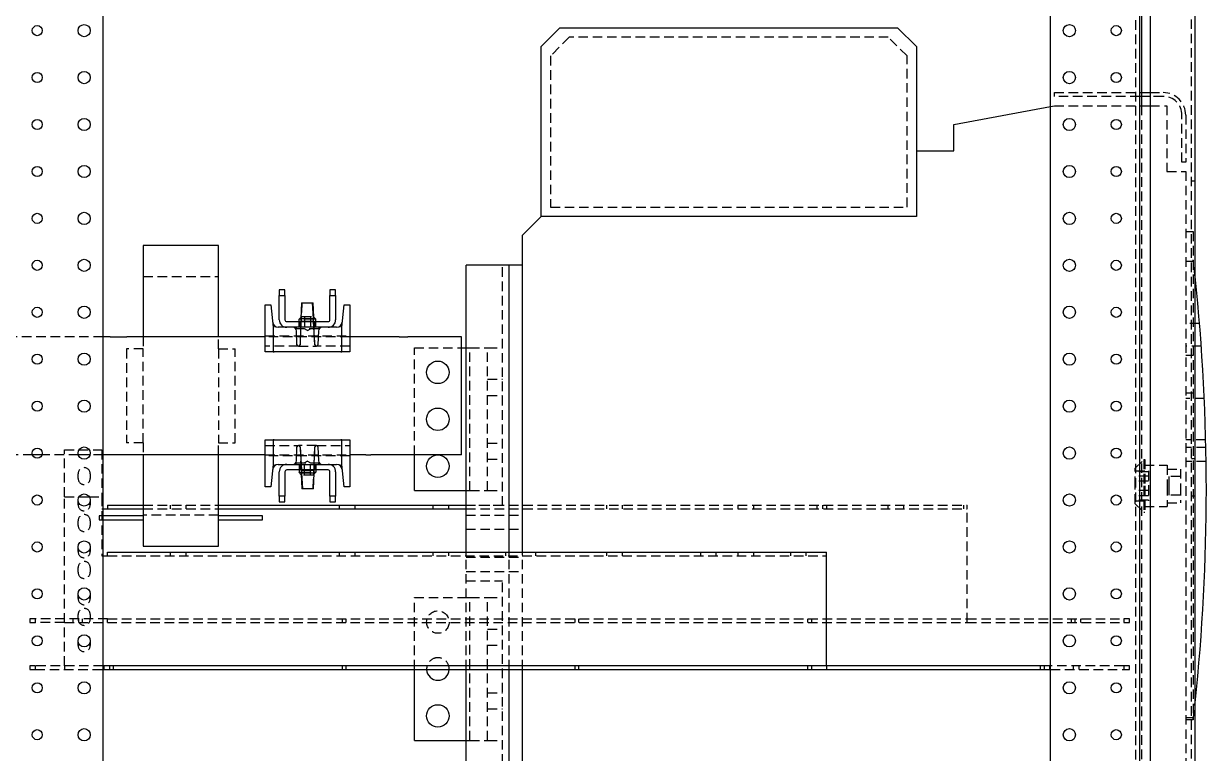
# Model space of a CAD drawing. Header units: millimetres. Extents: x -116965 to 323937, y 291661 to 566926.
# Drawn here: x -13922.2 to -13528.3, y 326239.2 to 326482.1 of the extents above; entities that cross this region are included whole.
import ezdxf

# ---------------------------------------------------------------- set-up
doc = ezdxf.new("R2010")
doc.units = ezdxf.units.MM
doc.linetypes.add('HIDDEN2', pattern=[4.7625, 3.175, -1.5875])
doc.layers.add('ALPHA', color=255, linetype='Continuous')
doc.layers.add('Pointille_Court', color=40, linetype='HIDDEN2', lineweight=25)

msp = doc.modelspace()

# ---------------------------------------------------------------- linework, layer by layer
at = {"layer": 'ALPHA'}
for p, q in [((-13895.777225, 326690.706516), (-13895.777225, 326065.706516)), ((-13580.152225, 326065.706516), (-13580.152225, 326690.706516)), ((-13550.464725, 326065.706516), (-13550.464725, 326690.706516)), ((-13549.839725, 326515.081516), (-13549.839725, 326459.144016)), ((-13547.027225, 326516.331516), (-13547.027225, 326145.706516)), ((-13532.027225, 326145.706516), (-13532.027225, 326516.331516)), ((-13749.839725, 326474.456516), (-13743.589725, 326480.706516)), ((-13743.589725, 326480.706516), (-13631.089725, 326480.706516)), ((-13631.089725, 326480.706516), (-13624.839725, 326474.456516)), ((-13749.839725, 326417.894016), (-13749.839725, 326474.456516)), ((-13624.839725, 326474.456516), (-13624.839725, 326417.894016)), ((-13550.464725, 326459.144016), (-13547.027225, 326459.144016)), ((-13547.027225, 326457.894016), (-13550.464725, 326457.894016)), ((-13549.839725, 326457.894016), (-13549.839725, 326454.769016)), ((-13612.339725, 326448.519016), (-13580.152225, 326454.535371)), ((-13550.464725, 326454.769016), (-13547.027225, 326454.769016)), ((-13612.339725, 326439.769016), (-13612.339725, 326448.519016)), ((-13624.839725, 326439.769016), (-13612.339725, 326439.769016)), ((-13756.089725, 326411.644016), (-13749.839725, 326417.894016)), ((-13624.839725, 326417.894016), (-13749.839725, 326417.894016)), ((-13756.089725, 326401.644016), (-13756.089725, 326411.644016)), ((-13857.339725, 326408.206516), (-13882.339725, 326408.206516)), ((-13882.339725, 326408.206516), (-13882.339725, 326377.894016)), ((-13857.339725, 326377.894016), (-13857.339725, 326408.206516)), ((-13774.839725, 326306.175266), (-13774.839725, 326401.644016)), ((-13760.464725, 326401.644016), (-13774.839725, 326401.644016)), ((-13760.464725, 326306.175266), (-13760.464725, 326401.644016)), ((-13756.089725, 326401.644016), (-13760.464725, 326401.644016)), ((-13756.089725, 326306.175266), (-13756.089725, 326401.644016)), ((-13835.152225, 326393.519016), (-13837.027225, 326393.519016)), ((-13837.027225, 326393.519016), (-13837.027225, 326391.644016)), ((-13837.027225, 326383.519016), (-13837.027225, 326391.644016)), ((-13837.027225, 326391.644016), (-13835.152225, 326391.644016)), ((-13835.152225, 326391.644016), (-13835.152225, 326393.519016)), ((-13835.152225, 326391.644016), (-13835.152225, 326383.519016)), ((-13820.152225, 326393.519016), (-13820.152225, 326391.644016)), ((-13818.277225, 326393.519016), (-13820.152225, 326393.519016)), ((-13820.152225, 326391.644016), (-13818.277225, 326391.644016)), ((-13820.152225, 326383.519016), (-13820.152225, 326391.644016)), ((-13818.277225, 326391.644016), (-13818.277225, 326393.519016)), ((-13818.277225, 326391.644016), (-13818.277225, 326383.519016)), ((-13841.714725, 326372.894016), (-13841.714725, 326388.519016)), ((-13841.714725, 326388.519016), (-13839.839725, 326388.519016)), ((-13839.839725, 326388.519016), (-13839.051443, 326381.019016)), ((-13829.646762, 326389.144016), (-13829.829168, 326383.956516)), ((-13829.646762, 326389.144016), (-13825.960208, 326389.144016)), ((-13825.960208, 326389.144016), (-13825.777225, 326389.144016)), ((-13825.668632, 326383.956516), (-13825.960208, 326389.144016)), ((-13825.568418, 326384.341459), (-13825.777225, 326389.144016)), ((-13816.253007, 326381.019016), (-13815.464725, 326388.519016)), ((-13815.464725, 326388.519016), (-13813.589725, 326388.519016)), ((-13813.589725, 326388.519016), (-13813.589725, 326372.894016)), ((-13834.527225, 326382.894016), (-13820.777225, 326382.894016)), ((-13829.818533, 326384.258958), (-13830.402225, 326383.675266)), ((-13830.402225, 326382.894016), (-13830.402225, 326383.675266)), ((-13829.839057, 326383.675266), (-13830.402225, 326383.675266)), ((-13829.862133, 326383.019016), (-13829.866528, 326382.894016)), ((-13829.829168, 326383.956516), (-13829.862133, 326383.019016)), ((-13829.862133, 326383.019016), (-13825.615937, 326383.019016)), ((-13829.829168, 326383.956516), (-13825.668632, 326383.956516)), ((-13825.697525, 326384.470566), (-13824.902225, 326383.675266)), ((-13825.615937, 326383.019016), (-13825.668632, 326383.956516)), ((-13824.902225, 326383.675266), (-13825.652823, 326383.675266)), ((-13825.608911, 326382.894016), (-13825.615937, 326383.019016)), ((-13824.902225, 326382.894016), (-13824.902225, 326383.675266)), ((-13839.051443, 326381.019016), (-13839.052225, 326381.019016)), ((-13839.052225, 326381.019016), (-13839.052225, 326372.894016)), ((-13838.739725, 326381.019016), (-13839.051443, 326381.019016)), ((-13834.527225, 326381.019016), (-13837.363186, 326381.019016)), ((-13820.777225, 326381.019016), (-13834.527225, 326381.019016)), ((-13831.155523, 326375.221407), (-13831.315852, 326379.812641)), ((-13829.932458, 326381.019016), (-13830.136322, 326375.221294)), ((-13825.177094, 326375.21146), (-13825.503522, 326381.019016)), ((-13823.988598, 326379.812641), (-13824.148927, 326375.221407)), ((-13817.941264, 326381.019016), (-13820.777225, 326381.019016)), ((-13816.253007, 326381.019016), (-13816.564725, 326381.019016)), ((-13816.252225, 326381.019016), (-13816.253007, 326381.019016)), ((-13816.252225, 326372.894016), (-13816.252225, 326381.019016)), ((-13893.377953, 326377.894016), (-13895.777225, 326377.894016)), ((-13893.377953, 326377.894016), (-13887.853681, 326377.894016)), ((-13841.714725, 326377.894016), (-13887.853681, 326377.894016)), ((-13808.272791, 326377.894016), (-13813.589725, 326377.894016)), ((-13806.516822, 326377.894016), (-13808.272791, 326377.894016)), ((-13797.167681, 326377.894016), (-13806.516822, 326377.894016)), ((-13797.167681, 326377.894016), (-13794.241067, 326377.894016)), ((-13776.402225, 326377.894016), (-13794.241067, 326377.894016)), ((-13776.402225, 326338.519016), (-13776.402225, 326377.894016)), ((-13839.052225, 326372.894016), (-13841.714725, 326372.894016)), ((-13839.052225, 326372.894016), (-13838.739725, 326372.894016)), ((-13816.564725, 326372.894016), (-13838.739725, 326372.894016)), ((-13830.604782, 326374.769016), (-13830.687058, 326374.769016)), ((-13824.617392, 326374.769016), (-13824.709082, 326374.769016)), ((-13816.564725, 326372.894016), (-13816.252225, 326372.894016)), ((-13813.589725, 326372.894016), (-13816.252225, 326372.894016)), ((-13776.402225, 326374.144016), (-13774.839725, 326374.144016)), ((-13841.714725, 326343.519016), (-13839.052225, 326343.519016)), ((-13841.714725, 326327.894016), (-13841.714725, 326343.519016)), ((-13839.052225, 326343.519016), (-13839.052225, 326335.394016)), ((-13838.739725, 326343.519016), (-13839.052225, 326343.519016)), ((-13838.739725, 326343.519016), (-13816.564725, 326343.519016)), ((-13816.252225, 326343.519016), (-13816.564725, 326343.519016)), ((-13816.252225, 326343.519016), (-13813.589725, 326343.519016)), ((-13816.252225, 326335.394016), (-13816.252225, 326343.519016)), ((-13813.589725, 326343.519016), (-13813.589725, 326327.894016)), ((-13831.315852, 326336.600392), (-13831.155523, 326341.191625)), ((-13830.687058, 326341.644016), (-13830.595368, 326341.644016)), ((-13830.127356, 326341.201572), (-13829.800928, 326335.394016)), ((-13825.371992, 326335.394016), (-13825.168128, 326341.191738)), ((-13824.699668, 326341.644016), (-13824.617392, 326341.644016)), ((-13824.148927, 326341.191625), (-13823.988598, 326336.600392)), ((-13916.084733, 326338.519016), (-13919.219717, 326338.519016)), ((-13900.094519, 326338.519016), (-13903.959931, 326338.519016)), ((-13893.377953, 326338.519016), (-13895.777225, 326338.519016)), ((-13887.853681, 326338.519016), (-13893.377953, 326338.519016)), ((-13841.714725, 326338.519016), (-13887.853681, 326338.519016)), ((-13882.339725, 326338.519016), (-13882.339725, 326308.206516)), ((-13857.339725, 326308.206516), (-13857.339725, 326338.519016)), ((-13808.272791, 326338.519016), (-13813.589725, 326338.519016)), ((-13808.272791, 326338.519016), (-13806.516822, 326338.519016)), ((-13797.167681, 326338.519016), (-13806.516822, 326338.519016)), ((-13794.241067, 326338.519016), (-13797.167681, 326338.519016)), ((-13776.402225, 326338.519016), (-13794.241067, 326338.519016)), ((-13792.027225, 326326.644016), (-13792.027225, 326338.519016)), ((-13839.051443, 326335.394016), (-13839.839725, 326327.894016)), ((-13839.052225, 326335.394016), (-13839.051443, 326335.394016)), ((-13839.051443, 326335.394016), (-13838.739725, 326335.394016)), ((-13837.363186, 326335.394016), (-13834.527225, 326335.394016)), ((-13837.027225, 326324.769016), (-13837.027225, 326332.894016)), ((-13835.152225, 326332.894016), (-13835.152225, 326324.769016)), ((-13834.527225, 326335.394016), (-13820.777225, 326335.394016)), ((-13820.777225, 326333.519016), (-13834.527225, 326333.519016)), ((-13830.402225, 326333.519016), (-13830.402225, 326332.737766)), ((-13829.606925, 326331.942466), (-13830.402225, 326332.737766)), ((-13830.402225, 326332.737766), (-13829.651627, 326332.737766)), ((-13829.736032, 326332.071573), (-13829.527225, 326327.269016)), ((-13829.695539, 326333.519016), (-13829.688513, 326333.394016)), ((-13825.442317, 326333.394016), (-13829.688513, 326333.394016)), ((-13829.688513, 326333.394016), (-13829.635818, 326332.456516)), ((-13825.475282, 326332.456516), (-13829.635818, 326332.456516)), ((-13829.635818, 326332.456516), (-13829.344242, 326327.269016)), ((-13825.657688, 326327.269016), (-13825.475282, 326332.456516)), ((-13825.485917, 326332.154075), (-13824.902225, 326332.737766)), ((-13825.475282, 326332.456516), (-13825.442317, 326333.394016)), ((-13825.465392, 326332.737766), (-13824.902225, 326332.737766)), ((-13825.442317, 326333.394016), (-13825.437922, 326333.519016)), ((-13824.902225, 326333.519016), (-13824.902225, 326332.737766)), ((-13820.777225, 326335.394016), (-13817.941264, 326335.394016)), ((-13820.152225, 326324.769016), (-13820.152225, 326332.894016)), ((-13818.277225, 326332.894016), (-13818.277225, 326324.769016)), ((-13816.564725, 326335.394016), (-13816.253007, 326335.394016)), ((-13815.464725, 326327.894016), (-13816.253007, 326335.394016)), ((-13816.253007, 326335.394016), (-13816.252225, 326335.394016)), ((-13839.839725, 326327.894016), (-13841.714725, 326327.894016)), ((-13813.589725, 326327.894016), (-13815.464725, 326327.894016)), ((-13903.738858, 326324.612766), (-13900.315592, 326324.612766)), ((-13837.027225, 326324.769016), (-13837.027225, 326322.894016)), ((-13835.152225, 326324.769016), (-13837.027225, 326324.769016)), ((-13835.152225, 326322.894016), (-13835.152225, 326324.769016)), ((-13829.344242, 326327.269016), (-13829.527225, 326327.269016)), ((-13825.657688, 326327.269016), (-13829.344242, 326327.269016)), ((-13818.277225, 326324.769016), (-13820.152225, 326324.769016)), ((-13820.152225, 326324.769016), (-13820.152225, 326322.894016)), ((-13818.277225, 326322.894016), (-13818.277225, 326324.769016)), ((-13792.027225, 326326.644016), (-13774.839725, 326326.644016)), ((-13895.777225, 326320.550266), (-13894.214725, 326320.550266)), ((-13894.214725, 326321.800266), (-13882.339725, 326321.800266)), ((-13894.214725, 326321.800266), (-13894.214725, 326320.550266)), ((-13894.214725, 326320.550266), (-13882.339725, 326320.550266)), ((-13857.339725, 326321.800266), (-13774.839725, 326321.800266)), ((-13857.339725, 326320.550266), (-13774.839725, 326320.550266)), ((-13837.027225, 326322.894016), (-13835.152225, 326322.894016)), ((-13820.152225, 326322.894016), (-13818.277225, 326322.894016)), ((-13882.339725, 326318.206516), (-13895.777225, 326318.206516)), ((-13895.777225, 326316.956516), (-13882.339725, 326316.956516)), ((-13842.652225, 326318.206516), (-13857.339725, 326318.206516)), ((-13857.339725, 326316.956516), (-13842.652225, 326316.956516)), ((-13842.652225, 326316.956516), (-13842.652225, 326318.206516)), ((-13882.339725, 326308.206516), (-13857.339725, 326308.206516)), ((-13895.777225, 326304.925266), (-13894.214725, 326304.925266)), ((-13894.214725, 326304.925266), (-13894.214725, 326306.175266)), ((-13894.214725, 326306.175266), (-13654.839725, 326306.175266)), ((-13654.839725, 326268.362766), (-13654.839725, 326306.175266)), ((-13580.152225, 326268.362766), (-13895.777225, 326268.362766)), ((-13895.777225, 326267.112766), (-13580.152225, 326267.112766)), ((-13792.027225, 326243.519016), (-13792.027225, 326267.112766)), ((-13774.839725, 326216.644016), (-13774.839725, 326267.112766)), ((-13760.464725, 326216.644016), (-13760.464725, 326267.112766)), ((-13756.089725, 326216.644016), (-13756.089725, 326267.112766)), ((-13792.027225, 326243.519016), (-13774.839725, 326243.519016))]:
    msp.add_line(p, q, dxfattribs=at)
for centre, radius in [((-13917.652225, 326479.769016), 1.6875), ((-13902.027225, 326479.769016), 2.03125), ((-13573.902225, 326479.769016), 2.03125), ((-13558.277225, 326479.769016), 1.6875), ((-13917.652225, 326464.144016), 1.6875), ((-13902.027225, 326464.144016), 2.03125), ((-13573.902225, 326464.144016), 2.03125), ((-13558.277225, 326464.144016), 1.6875), ((-13917.652225, 326448.519016), 1.6875), ((-13902.027225, 326448.519016), 2.03125), ((-13573.902225, 326448.519016), 2.03125), ((-13558.277225, 326448.519016), 1.6875), ((-13917.652225, 326432.894016), 1.6875), ((-13902.027225, 326432.894016), 2.03125), ((-13573.902225, 326432.894016), 2.03125), ((-13558.277225, 326432.894016), 1.6875), ((-13917.652225, 326417.269016), 1.6875), ((-13902.027225, 326417.269016), 2.03125), ((-13573.902225, 326417.269016), 2.03125), ((-13558.277225, 326417.269016), 1.6875), ((-13917.652225, 326401.644016), 1.6875), ((-13902.027225, 326401.644016), 2.03125), ((-13573.902225, 326401.644016), 2.03125), ((-13558.277225, 326401.644016), 1.6875), ((-13917.652225, 326386.019016), 1.6875), ((-13902.027225, 326386.019016), 2.03125), ((-13573.902225, 326386.019016), 2.03125), ((-13558.277225, 326386.019016), 1.6875), ((-13917.652225, 326370.394016), 1.6875), ((-13902.027225, 326370.394016), 2.03125), ((-13573.902225, 326370.394016), 2.03125), ((-13558.277225, 326370.394016), 1.6875), ((-13784.214725, 326366.019016), 3.75), ((-13917.652225, 326354.769016), 1.6875), ((-13902.027225, 326354.769016), 2.03125), ((-13573.902225, 326354.769016), 2.03125), ((-13558.277225, 326354.769016), 1.6875), ((-13784.214725, 326350.394016), 3.75), ((-13917.652225, 326339.144016), 1.6875), ((-13902.027225, 326339.144016), 2.03125), ((-13573.902225, 326339.144016), 2.03125), ((-13558.277225, 326339.144016), 1.6875), ((-13784.214725, 326334.769016), 3.75), ((-13917.652225, 326323.519016), 1.6875), ((-13902.027225, 326323.519016), 2.03125), ((-13573.902225, 326323.519016), 2.03125), ((-13558.277225, 326323.519016), 1.6875), ((-13917.652225, 326307.894016), 1.6875), ((-13902.027225, 326307.894016), 2.03125), ((-13573.902225, 326307.894016), 2.03125), ((-13558.277225, 326307.894016), 1.6875), ((-13917.652225, 326292.269016), 1.6875), ((-13902.027225, 326292.269016), 2.03125), ((-13573.902225, 326292.269016), 2.03125), ((-13558.277225, 326292.269016), 1.6875), ((-13917.652225, 326276.644016), 1.6875), ((-13902.027225, 326276.644016), 2.03125), ((-13573.902225, 326276.644016), 2.03125), ((-13558.277225, 326276.644016), 1.6875), ((-13917.652225, 326261.019016), 1.6875), ((-13902.027225, 326261.019016), 2.03125), ((-13573.902225, 326261.019016), 2.03125), ((-13558.277225, 326261.019016), 1.6875), ((-13784.214725, 326251.644016), 3.75), ((-13917.652225, 326245.394016), 1.6875), ((-13902.027225, 326245.394016), 2.03125), ((-13573.902225, 326245.394016), 2.03125), ((-13558.277225, 326245.394016), 1.6875)]:
    msp.add_circle(centre, radius, dxfattribs=at)
for centre, radius, start, end in [((-14200.3866, 326326.956516), 672.109375, 353.944703388, 6.055296612), ((-13834.527225, 326383.519016), 2.5, 180, 270), ((-13834.527225, 326383.519016), 0.625, 180, 270), ((-13820.777225, 326383.519016), 0.625, 270, 0), ((-13820.777225, 326383.519016), 2.5, 270, 0), ((-13837.363186, 326382.894016), 1.875, 186, 270), ((-13832.565091, 326379.769016), 1.25, 2, 90), ((-13822.739359, 326379.769016), 1.25, 90, 178), ((-13817.941264, 326382.894016), 1.875, 270, 354), ((-13830.687058, 326375.237766), 0.46875, 182, 270), ((-13830.604782, 326375.237766), 0.46875, 270, 357.98615763), ((-13824.709082, 326375.237766), 0.46875, 183.21706885, 270), ((-13824.617392, 326375.237766), 0.46875, 270, 358), ((-13830.687058, 326341.175266), 0.46875, 90, 178), ((-13830.595368, 326341.175266), 0.46875, 3.21706885, 90), ((-13824.699668, 326341.175266), 0.46875, 90, 177.98615763), ((-13824.617392, 326341.175266), 0.46875, 2, 90), ((-13832.565091, 326336.644016), 1.25, 270, 358), ((-13822.739359, 326336.644016), 1.25, 182, 270), ((-13837.363186, 326333.519016), 1.875, 90, 174), ((-13834.527225, 326332.894016), 2.5, 90, 180), ((-13834.527225, 326332.894016), 0.625, 90, 180), ((-13820.777225, 326332.894016), 2.5, 0, 90), ((-13820.777225, 326332.894016), 0.625, 0, 90), ((-13817.941264, 326333.519016), 1.875, 6, 90), ((-13784.214725, 326267.269016), 3.75, 182.38801546, 357.61198454)]:
    msp.add_arc(centre, radius, start, end, dxfattribs=at)
at = {"layer": 'Pointille_Court'}
for p, q in [((-13551.714725, 326065.706516), (-13551.714725, 326690.706516)), ((-13533.277225, 326146.956516), (-13533.277225, 326515.081516)), ((-13740.464725, 326477.581516), (-13746.714725, 326471.331516)), ((-13634.214725, 326477.581516), (-13740.464725, 326477.581516)), ((-13627.964725, 326471.331516), (-13634.214725, 326477.581516)), ((-13746.714725, 326471.331516), (-13746.714725, 326421.019016)), ((-13627.964725, 326421.019016), (-13627.964725, 326471.331516)), ((-13578.902225, 326459.144016), (-13550.464725, 326459.144016)), ((-13578.902225, 326457.894016), (-13578.902225, 326459.144016)), ((-13550.464725, 326457.894016), (-13578.902225, 326457.894016)), ((-13549.839725, 326459.144016), (-13549.839725, 326457.894016)), ((-13547.027225, 326459.144016), (-13542.652225, 326459.144016)), ((-13542.652225, 326457.894016), (-13547.027225, 326457.894016)), ((-13580.152225, 326454.535371), (-13578.902225, 326454.769016)), ((-13578.902225, 326454.769016), (-13550.464725, 326454.769016)), ((-13549.839725, 326454.769016), (-13549.839725, 326206.331516)), ((-13547.027225, 326454.769016), (-13541.402225, 326454.769016)), ((-13541.402225, 326454.769016), (-13541.402225, 326432.894016)), ((-13536.402225, 326436.019016), (-13536.402225, 326451.644016)), ((-13535.152225, 326451.644016), (-13535.152225, 326436.019016)), ((-13535.152225, 326436.019016), (-13536.402225, 326436.019016)), ((-13541.402225, 326432.894016), (-13535.152225, 326432.894016)), ((-13535.152225, 326432.894016), (-13535.152225, 326206.331516)), ((-13533.277225, 326429.769016), (-13532.027225, 326429.769016)), ((-13746.714725, 326421.019016), (-13627.964725, 326421.019016)), ((-13535.152225, 326412.894016), (-13532.652225, 326412.894016)), ((-13532.652225, 326412.894016), (-13532.652225, 326250.394016)), ((-13532.580859, 326402.894016), (-13535.152225, 326402.894016)), ((-13762.652225, 326321.644016), (-13762.652225, 326401.644016)), ((-13882.339725, 326397.894016), (-13857.339725, 326397.894016)), ((-13829.527225, 326389.144016), (-13830.13273, 326375.217405)), ((-13830.464725, 326381.019016), (-13830.464725, 326382.894016)), ((-13830.402225, 326381.019016), (-13830.402225, 326382.894016)), ((-13830.245975, 326381.019016), (-13830.245975, 326382.894016)), ((-13829.866528, 326382.894016), (-13829.932458, 326381.019016)), ((-13825.652823, 326383.675266), (-13829.839057, 326383.675266)), ((-13829.464725, 326384.612766), (-13829.818533, 326384.258958)), ((-13829.464725, 326384.612766), (-13825.839725, 326384.612766)), ((-13828.652225, 326384.612766), (-13828.652225, 326381.019016)), ((-13826.652225, 326384.612766), (-13826.652225, 326381.019016)), ((-13825.839725, 326384.612766), (-13825.697525, 326384.470566)), ((-13825.668632, 326383.956516), (-13825.551681, 326383.956516)), ((-13825.615937, 326383.019016), (-13825.510921, 326383.019016)), ((-13825.503522, 326381.019016), (-13825.608911, 326382.894016)), ((-13825.17172, 326375.217405), (-13825.568418, 326384.341459)), ((-13825.058475, 326381.019016), (-13825.058475, 326382.894016)), ((-13824.902225, 326381.019016), (-13824.902225, 326382.894016)), ((-13824.839725, 326381.019016), (-13824.839725, 326382.894016)), ((-13831.402225, 326381.019016), (-13831.402225, 326380.550266)), ((-13823.902225, 326380.550266), (-13831.402225, 326380.550266)), ((-13827.652225, 326379.949406), (-13828.652225, 326380.550266)), ((-13827.652225, 326379.949406), (-13826.652225, 326380.550266)), ((-13823.902225, 326381.019016), (-13823.902225, 326380.550266)), ((-13530.557115, 326382.269016), (-13535.152225, 326382.269016)), ((-13895.777225, 326377.894016), (-13938.154288, 326377.894016)), ((-13882.339725, 326377.894016), (-13882.339725, 326373.831516)), ((-13857.339725, 326373.831516), (-13857.339725, 326377.894016)), ((-13841.714725, 326378.206516), (-13813.589725, 326378.206516)), ((-13813.589725, 326377.894016), (-13841.714725, 326377.894016)), ((-13887.964725, 326373.831516), (-13887.964725, 326342.581516)), ((-13882.339725, 326373.831516), (-13887.964725, 326373.831516)), ((-13882.339725, 326342.581516), (-13882.339725, 326373.831516)), ((-13857.339725, 326373.831516), (-13851.714725, 326373.831516)), ((-13857.339725, 326373.831516), (-13857.339725, 326342.581516)), ((-13851.714725, 326342.581516), (-13851.714725, 326373.831516)), ((-13830.687058, 326374.769016), (-13841.714725, 326374.769016)), ((-13830.604782, 326374.769016), (-13824.709082, 326374.769016)), ((-13813.589725, 326374.769016), (-13824.617392, 326374.769016)), ((-13792.027225, 326374.144016), (-13776.402225, 326374.144016)), ((-13792.027225, 326338.519016), (-13792.027225, 326374.144016)), ((-13774.839725, 326374.144016), (-13773.589725, 326374.144016)), ((-13773.589725, 326326.644016), (-13773.589725, 326374.144016)), ((-13773.589725, 326374.144016), (-13767.652225, 326374.144016)), ((-13767.652225, 326374.144016), (-13762.652225, 326374.144016)), ((-13767.652225, 326326.644016), (-13767.652225, 326374.144016)), ((-13529.980024, 326374.769016), (-13535.152225, 326374.769016)), ((-13532.652225, 326371.644016), (-13535.152225, 326371.644016)), ((-13767.652225, 326363.706516), (-13762.652225, 326363.706516)), ((-13767.652225, 326358.331516), (-13762.652225, 326358.331516)), ((-13532.652225, 326359.144016), (-13535.152225, 326359.144016)), ((-13528.961128, 326357.269016), (-13535.152225, 326357.269016)), ((-13528.481327, 326343.519016), (-13535.152225, 326343.519016)), ((-13908.589725, 326324.612766), (-13908.589725, 326340.237766)), ((-13908.589725, 326340.237766), (-13896.089725, 326340.237766)), ((-13896.089725, 326340.237766), (-13896.089725, 326324.612766)), ((-13882.339725, 326342.581516), (-13887.964725, 326342.581516)), ((-13882.339725, 326342.581516), (-13882.339725, 326338.519016)), ((-13857.339725, 326342.581516), (-13851.714725, 326342.581516)), ((-13857.339725, 326338.519016), (-13857.339725, 326342.581516)), ((-13841.714725, 326341.644016), (-13830.687058, 326341.644016)), ((-13824.699668, 326341.644016), (-13830.595368, 326341.644016)), ((-13830.13273, 326341.195627), (-13829.736032, 326332.071573)), ((-13825.777225, 326327.269016), (-13825.17172, 326341.195627)), ((-13824.617392, 326341.644016), (-13813.589725, 326341.644016)), ((-13767.652225, 326342.456516), (-13762.652225, 326342.456516)), ((-13528.424355, 326341.019016), (-13535.152225, 326341.019016)), ((-13919.219717, 326338.519016), (-13931.709733, 326338.519016)), ((-13903.959931, 326338.519016), (-13916.084733, 326338.519016)), ((-13895.777225, 326338.519016), (-13900.094519, 326338.519016)), ((-13841.714725, 326338.519016), (-13813.589725, 326338.519016)), ((-13813.589725, 326338.206516), (-13841.714725, 326338.206516)), ((-13831.402225, 326335.394016), (-13831.402225, 326335.862766)), ((-13831.402225, 326335.862766), (-13823.902225, 326335.862766)), ((-13827.652225, 326336.463627), (-13828.652225, 326335.862766)), ((-13827.652225, 326336.463627), (-13826.652225, 326335.862766)), ((-13823.902225, 326335.394016), (-13823.902225, 326335.862766)), ((-13767.652225, 326337.081516), (-13762.652225, 326337.081516)), ((-13551.929909, 326334.144016), (-13549.117409, 326336.956516)), ((-13549.117409, 326336.956516), (-13548.804909, 326336.956516)), ((-13549.117409, 326336.956516), (-13549.117409, 326328.206516)), ((-13548.804909, 326336.956516), (-13548.804909, 326328.206516)), ((-13528.342612, 326336.331516), (-13535.152225, 326336.331516)), ((-13532.027225, 326337.269016), (-13533.277225, 326337.269016)), ((-13904.058475, 326330.706516), (-13904.058475, 326332.269016)), ((-13899.995975, 326332.269016), (-13899.995975, 326330.706516)), ((-13830.464725, 326335.394016), (-13830.464725, 326333.519016)), ((-13830.402225, 326335.394016), (-13830.402225, 326333.519016)), ((-13830.245975, 326335.394016), (-13830.245975, 326333.519016)), ((-13829.800928, 326335.394016), (-13829.695539, 326333.519016)), ((-13829.688513, 326333.394016), (-13829.793529, 326333.394016)), ((-13829.635818, 326332.456516), (-13829.752768, 326332.456516)), ((-13829.651627, 326332.737766), (-13825.465392, 326332.737766)), ((-13829.464725, 326331.800266), (-13829.606925, 326331.942466)), ((-13825.839725, 326331.800266), (-13829.464725, 326331.800266)), ((-13828.652225, 326331.800266), (-13828.652225, 326335.394016)), ((-13826.652225, 326331.800266), (-13826.652225, 326335.394016)), ((-13825.839725, 326331.800266), (-13825.485917, 326332.154075)), ((-13825.437922, 326333.519016), (-13825.371992, 326335.394016)), ((-13825.058475, 326335.394016), (-13825.058475, 326333.519016)), ((-13824.902225, 326335.394016), (-13824.902225, 326333.519016)), ((-13824.839725, 326335.394016), (-13824.839725, 326333.519016)), ((-13551.929909, 326328.206516), (-13551.929909, 326334.144016)), ((-13551.929909, 326333.206516), (-13547.554909, 326333.206516)), ((-13547.554909, 326332.958674), (-13551.929909, 326332.958674)), ((-13548.804909, 326335.081516), (-13541.304909, 326335.081516)), ((-13547.554909, 326333.206516), (-13547.554909, 326328.206516)), ((-13541.304909, 326335.081516), (-13541.304909, 326328.206516)), ((-13541.304909, 326333.831516), (-13536.929909, 326333.831516)), ((-13536.929909, 326333.831516), (-13536.929909, 326328.206516)), ((-13547.554909, 326331.513705), (-13551.929909, 326331.513705)), ((-13547.554909, 326329.769016), (-13551.929909, 326329.769016)), ((-13551.929909, 326322.269016), (-13551.929909, 326328.206516)), ((-13549.117409, 326328.206516), (-13549.117409, 326319.456516)), ((-13548.804909, 326328.206516), (-13548.804909, 326319.456516)), ((-13547.554909, 326328.206516), (-13547.554909, 326323.206516)), ((-13541.304909, 326328.206516), (-13541.304909, 326321.331516)), ((-13536.929909, 326331.331516), (-13540.679909, 326331.331516)), ((-13540.679909, 326328.206516), (-13540.679909, 326331.331516)), ((-13540.679909, 326325.081516), (-13540.679909, 326328.206516)), ((-13536.929909, 326328.206516), (-13536.929909, 326322.581516)), ((-13908.589725, 326268.362766), (-13908.589725, 326324.612766)), ((-13908.589725, 326324.612766), (-13903.738858, 326324.612766)), ((-13900.315592, 326324.612766), (-13896.089725, 326324.612766)), ((-13896.089725, 326324.612766), (-13896.089725, 326304.925266)), ((-13774.839725, 326326.644016), (-13773.589725, 326326.644016)), ((-13773.589725, 326326.644016), (-13767.652225, 326326.644016)), ((-13767.652225, 326326.644016), (-13762.652225, 326326.644016)), ((-13547.554909, 326326.644016), (-13551.929909, 326326.644016)), ((-13547.554909, 326324.899327), (-13551.929909, 326324.899327)), ((-13536.929909, 326325.081516), (-13540.679909, 326325.081516)), ((-13532.027225, 326324.769016), (-13533.277225, 326324.769016)), ((-13904.058475, 326321.956516), (-13904.058475, 326323.519016)), ((-13899.995975, 326323.519016), (-13899.995975, 326321.956516)), ((-13896.089725, 326320.550266), (-13895.777225, 326320.550266)), ((-13882.339725, 326321.800266), (-13857.339725, 326321.800266)), ((-13882.339725, 326320.550266), (-13857.339725, 326320.550266)), ((-13873.370975, 326321.800266), (-13873.370975, 326320.550266)), ((-13868.183475, 326321.800266), (-13868.183475, 326320.550266)), ((-13817.120975, 326321.800266), (-13817.120975, 326320.550266)), ((-13811.933475, 326321.800266), (-13811.933475, 326320.550266)), ((-13785.870975, 326321.800266), (-13785.870975, 326320.550266)), ((-13780.683475, 326321.800266), (-13780.683475, 326320.550266)), ((-13774.839725, 326321.800266), (-13607.964725, 326321.800266)), ((-13762.652225, 326321.644016), (-13774.839725, 326321.644016)), ((-13774.839725, 326320.550266), (-13607.964725, 326320.550266)), ((-13728.058475, 326321.800266), (-13728.058475, 326320.550266)), ((-13722.870975, 326321.800266), (-13722.870975, 326320.550266)), ((-13684.308475, 326321.800266), (-13684.308475, 326320.550266)), ((-13679.120975, 326321.800266), (-13679.120975, 326320.550266)), ((-13657.964725, 326321.800266), (-13657.964725, 326320.550266)), ((-13656.089725, 326321.800266), (-13656.089725, 326320.550266)), ((-13654.839725, 326321.800266), (-13654.839725, 326320.550266)), ((-13634.308475, 326321.800266), (-13634.308475, 326320.550266)), ((-13629.120975, 326321.800266), (-13629.120975, 326320.550266)), ((-13609.214725, 326321.800266), (-13609.214725, 326320.550266)), ((-13607.964725, 326320.550266), (-13607.964725, 326321.800266)), ((-13607.964725, 326282.737766), (-13607.964725, 326320.550266)), ((-13547.554909, 326323.454358), (-13551.929909, 326323.454358)), ((-13551.929909, 326323.206516), (-13547.554909, 326323.206516)), ((-13551.929909, 326322.269016), (-13549.117409, 326319.456516)), ((-13548.804909, 326321.331516), (-13541.304909, 326321.331516)), ((-13541.304909, 326322.581516), (-13536.929909, 326322.581516)), ((-13904.058475, 326315.081516), (-13904.058475, 326316.644016)), ((-13899.995975, 326316.644016), (-13899.995975, 326315.081516)), ((-13897.027225, 326318.206516), (-13897.027225, 326316.956516)), ((-13895.777225, 326318.206516), (-13897.027225, 326318.206516)), ((-13897.027225, 326316.956516), (-13895.777225, 326316.956516)), ((-13857.339725, 326318.519016), (-13882.339725, 326318.519016)), ((-13774.839725, 326318.519016), (-13756.089725, 326318.519016)), ((-13549.117409, 326319.456516), (-13548.804909, 326319.456516)), ((-13774.839725, 326313.831516), (-13756.089725, 326313.831516)), ((-13904.058475, 326306.331516), (-13904.058475, 326307.894016)), ((-13899.995975, 326307.894016), (-13899.995975, 326306.331516)), ((-13896.089725, 326304.925266), (-13895.777225, 326304.925266)), ((-13894.214725, 326304.925266), (-13654.839725, 326304.925266)), ((-13873.370975, 326306.175266), (-13873.370975, 326304.925266)), ((-13868.183475, 326306.175266), (-13868.183475, 326304.925266)), ((-13817.120975, 326306.175266), (-13817.120975, 326304.925266)), ((-13811.933475, 326306.175266), (-13811.933475, 326304.925266)), ((-13785.870975, 326306.175266), (-13785.870975, 326304.925266)), ((-13780.683475, 326306.175266), (-13780.683475, 326304.925266)), ((-13774.839725, 326267.112766), (-13774.839725, 326306.175266)), ((-13774.839725, 326304.456516), (-13756.089725, 326304.456516)), ((-13761.714725, 326306.175266), (-13761.714725, 326304.925266)), ((-13760.464725, 326267.112766), (-13760.464725, 326306.175266)), ((-13756.089725, 326267.112766), (-13756.089725, 326306.175266)), ((-13751.714725, 326306.175266), (-13751.714725, 326304.925266)), ((-13728.058475, 326306.175266), (-13728.058475, 326304.925266)), ((-13722.870975, 326306.175266), (-13722.870975, 326304.925266)), ((-13696.808475, 326306.175266), (-13696.808475, 326304.925266)), ((-13691.620975, 326306.175266), (-13691.620975, 326304.925266)), ((-13684.308475, 326306.175266), (-13684.308475, 326304.925266)), ((-13679.120975, 326306.175266), (-13679.120975, 326304.925266)), ((-13666.808475, 326306.175266), (-13666.808475, 326304.925266)), ((-13661.620975, 326306.175266), (-13661.620975, 326304.925266)), ((-13904.058475, 326299.456516), (-13904.058475, 326301.019016)), ((-13899.995975, 326301.019016), (-13899.995975, 326299.456516)), ((-13774.839725, 326299.769016), (-13756.089725, 326299.769016)), ((-13774.839725, 326296.644016), (-13762.652225, 326296.644016)), ((-13762.652225, 326216.644016), (-13762.652225, 326296.644016)), ((-13904.058475, 326290.706516), (-13904.058475, 326292.269016)), ((-13899.995975, 326292.269016), (-13899.995975, 326290.706516)), ((-13792.027225, 326291.019016), (-13774.839725, 326291.019016)), ((-13792.027225, 326267.112766), (-13792.027225, 326291.019016)), ((-13774.839725, 326291.019016), (-13773.589725, 326291.019016)), ((-13773.589725, 326243.519016), (-13773.589725, 326291.019016)), ((-13773.589725, 326291.019016), (-13767.652225, 326291.019016)), ((-13767.652225, 326291.019016), (-13762.652225, 326291.019016)), ((-13767.652225, 326243.519016), (-13767.652225, 326291.019016)), ((-13904.058475, 326283.831516), (-13904.058475, 326285.394016)), ((-13899.995975, 326285.394016), (-13899.995975, 326283.831516)), ((-13918.277225, 326283.987766), (-13920.152225, 326283.987766)), ((-13920.152225, 326283.987766), (-13920.152225, 326282.737766)), ((-13920.152225, 326282.737766), (-13918.277225, 326282.737766)), ((-13894.214725, 326283.987766), (-13918.277225, 326283.987766)), ((-13918.277225, 326282.737766), (-13918.277225, 326283.987766)), ((-13908.589725, 326282.737766), (-13918.277225, 326282.737766)), ((-13908.589725, 326282.737766), (-13607.964725, 326282.737766)), ((-13905.777225, 326283.987766), (-13905.777225, 326282.737766)), ((-13903.902225, 326283.987766), (-13903.902225, 326282.737766)), ((-13902.652225, 326283.987766), (-13902.652225, 326282.737766)), ((-13894.214725, 326283.987766), (-13607.964725, 326283.987766)), ((-13894.214725, 326282.737766), (-13894.214725, 326283.987766)), ((-13816.089725, 326283.987766), (-13816.089725, 326282.737766)), ((-13814.839725, 326283.987766), (-13814.839725, 326282.737766)), ((-13767.652225, 326280.581516), (-13762.652225, 326280.581516)), ((-13738.589725, 326283.987766), (-13738.589725, 326282.737766)), ((-13737.339725, 326283.987766), (-13737.339725, 326282.737766)), ((-13661.089725, 326283.987766), (-13661.089725, 326282.737766)), ((-13659.839725, 326283.987766), (-13659.839725, 326282.737766)), ((-13607.964725, 326283.987766), (-13555.777225, 326283.987766)), ((-13607.964725, 326282.737766), (-13555.777225, 326282.737766)), ((-13573.277225, 326283.987766), (-13573.277225, 326282.737766)), ((-13572.027225, 326283.987766), (-13572.027225, 326282.737766)), ((-13570.152225, 326283.987766), (-13570.152225, 326282.737766)), ((-13555.777225, 326283.987766), (-13555.777225, 326282.737766)), ((-13553.902225, 326283.987766), (-13555.777225, 326283.987766)), ((-13555.777225, 326282.737766), (-13553.902225, 326282.737766)), ((-13553.902225, 326282.737766), (-13553.902225, 326283.987766)), ((-13904.058475, 326275.081516), (-13904.058475, 326276.644016)), ((-13899.995975, 326276.644016), (-13899.995975, 326275.081516)), ((-13767.652225, 326275.206516), (-13762.652225, 326275.206516)), ((-13920.152225, 326268.362766), (-13920.152225, 326267.112766)), ((-13918.277225, 326268.362766), (-13920.152225, 326268.362766)), ((-13920.152225, 326267.112766), (-13918.277225, 326267.112766)), ((-13895.777225, 326268.362766), (-13918.277225, 326268.362766)), ((-13918.277225, 326267.112766), (-13918.277225, 326268.362766)), ((-13918.277225, 326267.112766), (-13895.777225, 326267.112766)), ((-13908.589725, 326268.362766), (-13908.589725, 326267.112766)), ((-13895.464725, 326268.362766), (-13895.464725, 326267.112766)), ((-13893.589725, 326268.362766), (-13893.589725, 326267.112766)), ((-13892.339725, 326268.362766), (-13892.339725, 326267.112766)), ((-13816.089725, 326268.362766), (-13816.089725, 326267.112766)), ((-13814.839725, 326268.362766), (-13814.839725, 326267.112766)), ((-13738.589725, 326268.362766), (-13738.589725, 326267.112766)), ((-13737.339725, 326268.362766), (-13737.339725, 326267.112766)), ((-13661.089725, 326268.362766), (-13661.089725, 326267.112766)), ((-13659.839725, 326268.362766), (-13659.839725, 326267.112766)), ((-13654.839725, 326268.362766), (-13654.839725, 326267.112766)), ((-13583.589725, 326268.362766), (-13583.589725, 326267.112766)), ((-13582.339725, 326268.362766), (-13582.339725, 326267.112766)), ((-13580.464725, 326268.362766), (-13580.464725, 326267.112766)), ((-13555.777225, 326268.362766), (-13580.152225, 326268.362766)), ((-13580.152225, 326267.112766), (-13555.777225, 326267.112766)), ((-13572.652225, 326268.362766), (-13572.652225, 326267.112766)), ((-13570.777225, 326268.362766), (-13570.777225, 326267.112766)), ((-13555.777225, 326268.362766), (-13555.777225, 326267.112766)), ((-13553.902225, 326268.362766), (-13555.777225, 326268.362766)), ((-13555.777225, 326267.112766), (-13553.902225, 326267.112766)), ((-13553.902225, 326267.112766), (-13553.902225, 326268.362766)), ((-13767.652225, 326259.331516), (-13762.652225, 326259.331516)), ((-13767.652225, 326253.956516), (-13762.652225, 326253.956516)), ((-13532.652225, 326251.019016), (-13535.152225, 326251.019016)), ((-13532.652225, 326250.394016), (-13535.152225, 326250.394016)), ((-13532.580859, 326251.019016), (-13532.652225, 326251.019016)), ((-13774.839725, 326243.519016), (-13773.589725, 326243.519016)), ((-13773.589725, 326243.519016), (-13767.652225, 326243.519016)), ((-13767.652225, 326243.519016), (-13762.652225, 326243.519016))]:
    msp.add_line(p, q, dxfattribs=at)
msp.add_circle((-13784.214725, 326282.894016), 3.75, dxfattribs=at)
for centre, radius, start, end in [((-13542.652225, 326451.644016), 7.5, 0, 90), ((-13542.652225, 326451.644016), 6.25, 0, 90), ((-14200.3866, 326326.956516), 672.109375, 6.055296612, 6.540975847), ((-13830.601037, 326375.237766), 0.46875, 270, 357.51044708), ((-13824.703413, 326375.237766), 0.46875, 182.48955292, 270), ((-13830.601037, 326341.175266), 0.46875, 2.48955292, 90), ((-13824.703413, 326341.175266), 0.46875, 90, 177.51044708), ((-13902.027225, 326332.269016), 2.03125, 0, 180), ((-13902.027225, 326330.706516), 2.03125, 180, 0), ((-13902.027225, 326321.956516), 2.03125, 180, 0), ((-13902.027225, 326316.644016), 2.03125, 0, 180), ((-13902.027225, 326315.081516), 2.03125, 180, 0), ((-13902.027225, 326306.331516), 2.03125, 180, 0), ((-13902.027225, 326301.019016), 2.03125, 0, 180), ((-13902.027225, 326299.456516), 2.03125, 180, 0), ((-13902.027225, 326290.706516), 2.03125, 180, 0), ((-13902.027225, 326285.394016), 2.03125, 0, 180), ((-13902.027225, 326283.831516), 2.03125, 180, 0), ((-13902.027225, 326275.081516), 2.03125, 180, 0), ((-13784.214725, 326267.269016), 3.75, 90, 182.38801546), ((-13784.214725, 326267.269016), 3.75, 357.61198454, 90), ((-14200.3866, 326326.956516), 672.109375, 353.459024153, 353.944703388)]:
    msp.add_arc(centre, radius, start, end, dxfattribs=at)

doc.saveas('drawing.dxf')
